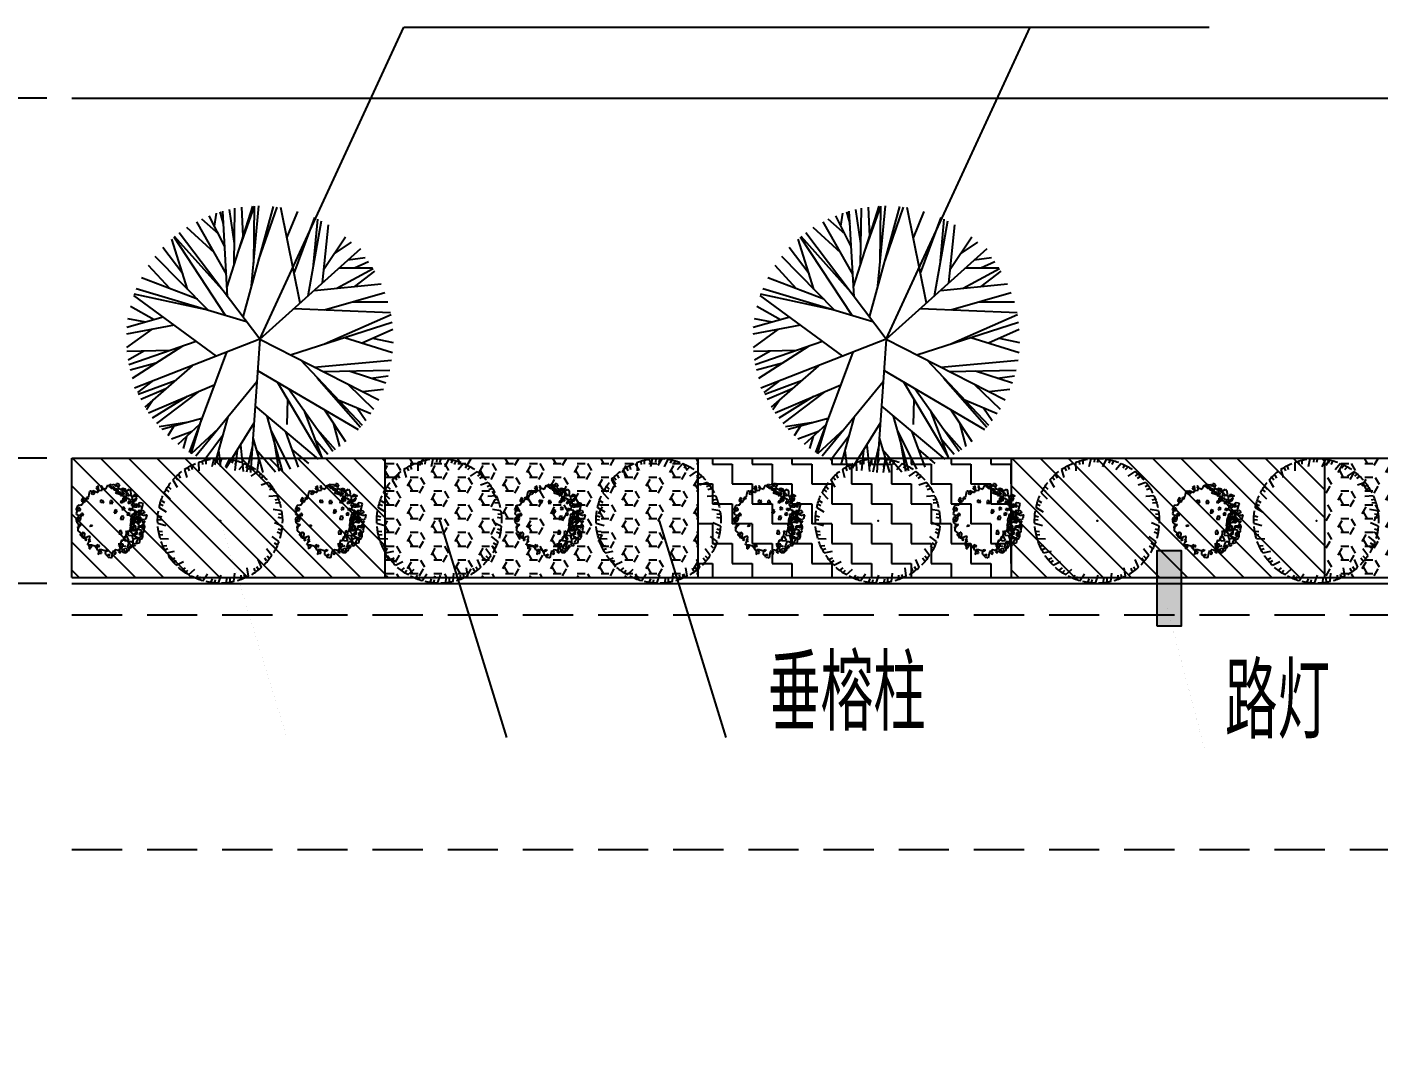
# Model space of a CAD drawing. Extents: x 941299 to 942979, y 2579300 to 2579597.
# Drawn here: x 941782.4 to 941836.4, y 2579425.2 to 2579466 of the extents above; entities that cross this region are included whole.
import ezdxf

# ---------------------------------------------------------------- set-up
doc = ezdxf.new("R2010")
doc.units = 0
doc.linetypes.add('HIDDEN', pattern=[0.375, 0.25, -0.125])
doc.layers.get('Defpoints').update_dxf_attribs({"linetype": 'CONTINUOUS'})
for name, color, linetype in [('fz', 7, 'CONTINUOUS'), ('家具小品', 12, 'CONTINUOUS'), ('尺寸标注', 2, 'CONTINUOUS'), ('文字', 7, 'CONTINUOUS'), ('绿化工程', 3, 'CONTINUOUS'), ('路缘石', 37, 'CONTINUOUS')]:
    doc.layers.add(name, color=color, linetype=linetype)
doc.styles.get("Standard").update_dxf_attribs({"font": 'simplex1.shx', "width": 0.7, "bigfont": 'hztxt.shx'})
doc.dimstyles.new('比例1：400', dxfattribs={"dimtxt": 3, "dimasz": 2, "dimexe": 2, "dimexo": 1, "dimgap": 0.5, "dimtad": 1, "dimlfac": 40, "dimzin": 13, "dimdsep": 46, "dimtxsty": 'Standard', "dimcen": -0.09, "dimclrd": 4, "dimclre": 4, "dimclrt": 256, "dimaunit": 1, "dimadec": 0, "dimazin": 0, "dimtfac": 0.0005, "dimtix": 1, "dimtmove": 2, "dimatfit": 3, "dimfxl": 0, "dimtolj": 1, "dimtzin": 13, "dimlwd": -1, "dimlwe": -1, "dimarcsym": 0})
pattern_1 = [(0, (0, 5158813.76275), (0, -0.549926), [0.3175, -0.635]), (240, (0, 5158813.76275), (-0.4762498862, 0.274963), [0.3175, -0.635]), (300, (0.3175, 5158813.76275), (-0.4762498862, -0.274963), [0.3175, -0.635])]

# ---------------------------------------------------------------- blocks, each defined once
blk = doc.blocks.new('*D53')
at = {"layer": 'Defpoints', "color": 0}
for p in [(941784.213, 2579463.131), (941781.385, 2579448.756), (941784.213, 2579448.756)]:
    blk.add_point(p, dxfattribs=at)
at = {"layer": 'fz', "color": 4}
for p, q in [((941783.213, 2579463.131), (941779.385, 2579463.131)), ((941781.385, 2579461.131), (941781.385, 2579450.756)), ((941783.213, 2579448.756), (941779.385, 2579448.756))]:
    blk.add_line(p, q, dxfattribs=at)
for points in [[(941781.052, 2579461.131), (941781.719, 2579461.131), (941781.385, 2579463.131)], [(941781.052, 2579450.756), (941781.719, 2579450.756), (941781.385, 2579448.756)]]:
    blk.add_solid(points, dxfattribs=at)
at = {"layer": 'fz', "insert": (941779.385, 2579455.944), "char_height": 3, "attachment_point": 5, "rotation": 90}
blk.add_mtext('\\A1;575', dxfattribs=at)
blk = doc.blocks.new('*D54')
at = {"layer": 'Defpoints', "color": 0}
for p in [(941784.213, 2579448.756), (941781.385, 2579443.756), (941784.213, 2579443.756)]:
    blk.add_point(p, dxfattribs=at)
at = {"layer": 'fz', "color": 4}
for p, q in [((941783.213, 2579448.756), (941779.385, 2579448.756)), ((941781.385, 2579446.756), (941781.385, 2579445.756)), ((941783.213, 2579443.756), (941779.385, 2579443.756))]:
    blk.add_line(p, q, dxfattribs=at)
for points in [[(941781.052, 2579446.756), (941781.719, 2579446.756), (941781.385, 2579448.756)], [(941781.052, 2579445.756), (941781.719, 2579445.756), (941781.385, 2579443.756)]]:
    blk.add_solid(points, dxfattribs=at)
at = {"layer": 'fz', "insert": (941779.385, 2579446.256), "char_height": 3, "attachment_point": 5, "rotation": 90}
blk.add_mtext('\\A1;200', dxfattribs=at)
blk = doc.blocks.new('*D55')
at = {"layer": 'Defpoints', "color": 0}
for p in [(941784.213, 2579443.756), (941781.385, 2579414.381), (941784.213, 2579414.381)]:
    blk.add_point(p, dxfattribs=at)
at = {"layer": 'fz', "color": 4}
for p, q in [((941783.213, 2579443.756), (941779.385, 2579443.756)), ((941781.385, 2579441.756), (941781.385, 2579416.381)), ((941783.213, 2579414.381), (941779.385, 2579414.381))]:
    blk.add_line(p, q, dxfattribs=at)
for points in [[(941781.052, 2579441.756), (941781.719, 2579441.756), (941781.385, 2579443.756)], [(941781.052, 2579416.381), (941781.719, 2579416.381), (941781.385, 2579414.381)]]:
    blk.add_solid(points, dxfattribs=at)
at = {"layer": 'fz', "insert": (941779.385, 2579429.069), "char_height": 3, "attachment_point": 5, "rotation": 90}
blk.add_mtext('\\A1;1175', dxfattribs=at)
blk = doc.blocks.new('qf')
at = {"layer": '绿化工程'}
for p, q in [((-1.396, 3.706), (-2.016, 4.93)), ((-1.807, 4.518), (-1.734, 5.036)), ((-1.446, 4.606), (-1.577, 5.088)), ((-1.286, 1.7), (-1.474, 5.119)), ((-1.308, 2.095), (-0.278, 5.319)), ((-1.014, 3.828), (-1.214, 5.187)), ((-1.027, 2.974), (-0.993, 5.233)), ((-0.855, 3.513), (-0.215, 5.311)), ((-0.661, 4.12), (-0.713, 5.279)), ((-0.67, 0.885), (0.539, 5.299)), ((-0.329, 2.13), (-0.034, 5.327)), ((-0.245, 3.042), (-0.215, 5.311)), ((-0.049, 3.152), (0.694, 5.281)), ((1.605, 1.448), (0.84, 5.26)), ((1.083, 4.05), (1.515, 5.107)), ((-1.813, 3.446), (-2.916, 4.457)), ((-1.336, 2.606), (-2.52, 4.693)), ((-1.642, 4.193), (-2.312, 4.799)), ((1.365, 2.645), (2.19, 4.856)), ((1.928, 1.739), (2.458, 4.725)), ((2.148, 2.977), (2.311, 4.799)), ((2.497, 2.253), (2.737, 4.57)), ((-2.887, 1.999), (-3.515, 4.002)), ((-1.366, 0.951), (-3.425, 4.08)), ((-1.504, 1.987), (-3.401, 4.099)), ((0, 0), (-3.214, 4.248)), ((2.554, 2.799), (3.412, 4.09)), ((2.962, 3.414), (3.656, 3.874)), ((-2.063, 1.159), (-4.173, 3.31)), ((-3.079, 2.612), (-3.869, 3.661)), ((0, 0), (4.024, 3.63)), ((3.512, 3.169), (4.204, 3.271)), ((-3.58, 2.014), (-4.439, 2.944)), ((3.07, 2.042), (4.517, 2.823)), ((3.167, 2.857), (4.495, 2.858)), ((3.775, 2.858), (4.331, 3.101)), ((3.791, 2.114), (4.583, 2.715)), ((-2.492, 1.597), (-4.728, 2.454)), ((2.162, 1.951), (4.842, 2.22)), ((-1.736, -0.679), (-5.031, 1.75)), ((-2.063, 1.159), (-5.013, 1.8)), ((-0.53, 0.7), (-4.93, 2.017)), ((2.581, 1.178), (4.988, 1.868)), ((-4.221, 0.778), (-5.162, 1.314)), ((1.363, 1.229), (5.219, 1.066)), ((3.709, 1.501), (5.114, 1.49)), ((-3.423, 0.565), (-5.323, 0.207)), ((-3.852, 0.882), (-5.306, 0.472)), ((-4.548, 0.685), (-5.264, 0.817)), ((1.22, -0.622), (5.282, 0.688)), ((2.577, -0.185), (5.235, 0.983)), ((-4.327, 0.395), (-5.317, -0.326)), ((0, 0), (-5.009, -1.958)), ((0, 0), (-0.375, -5.324)), ((0, 0), (4.745, -2.42)), ((3.377, 0.073), (5.3, -0.53)), ((4.081, -0.147), (5.311, 0.409)), ((4.501, 0.043), (5.325, -0.122)), ((-3.578, -0.445), (-5.304, -0.491)), ((-4.632, -0.473), (-5.261, -0.833)), ((-2.539, -0.086), (-5.229, -1.015)), ((-3.091, -0.277), (-5.092, -1.562)), ((-1.329, -0.52), (-2.821, -4.518)), ((-4.147, -0.955), (-5.181, -1.237)), ((-2.705, -1.057), (-4.588, -2.707)), ((1.621, -0.827), (4.08, -3.424)), ((2.174, -1.109), (5.261, -0.834)), ((-0.088, -1.245), (3.922, -3.604)), ((2.291, -1.534), (4.013, -3.503)), ((2.518, -1.284), (5.183, -1.227)), ((3.565, -1.262), (5.034, -1.742)), ((4.439, -1.547), (5.124, -1.457)), ((-4.305, -1.682), (-4.885, -2.123)), ((-3.386, -1.654), (-4.851, -2.2)), ((-3.752, -1.975), (-4.754, -2.403)), ((-1.818, -1.83), (-4.439, -2.944)), ((-2.475, -2.109), (-4.126, -3.369)), ((-0.119, -1.694), (-2.561, -4.67)), ((0.686, -1.7), (2.453, -4.673)), ((1.142, -1.969), (2.907, -4.464)), ((3.514, -1.792), (4.541, -2.784)), ((4.098, -2.09), (4.939, -1.994)), ((-4.253, -2.413), (-4.524, -2.812)), ((-2.904, -2.291), (-4.292, -3.154)), ((-0.188, -2.668), (2.332, -4.789)), ((1.104, -2.404), (1.078, -3.396)), ((3.131, -2.422), (4.425, -2.965)), ((-2.314, -3.159), (-3.918, -3.608)), ((-2.739, -4.569), (-2.314, -3.159)), ((-1.274, -3.101), (-1.809, -5.01)), ((0.281, -3.063), (0.888, -5.252)), ((1.754, -2.834), (2.47, -4.719)), ((2.582, -2.816), (3.421, -4.083)), ((3.881, -2.737), (4.226, -3.243)), ((-2.922, -3.329), (-4.019, -3.496)), ((-3.388, -3.4), (-3.675, -3.856)), ((-2.706, -3.678), (-3.528, -3.99)), ((-2.403, -3.396), (-3.273, -4.203)), ((-1.661, -3.573), (-2.739, -4.569)), ((-0.236, -3.349), (-1.357, -5.151)), ((0.447, -3.661), (1.21, -5.187)), ((1.028, -3.692), (1.535, -5.101)), ((2.283, -3.582), (3.007, -4.397)), ((2.925, -3.334), (3.176, -4.276)), ((-2.922, -3.877), (-3.065, -4.356)), ((-1.486, -3.859), (-2.227, -4.839)), ((-0.771, -4.209), (-0.67, -5.284)), ((-0.303, -4.304), (-0.539, -5.299)), ((-0.277, -3.937), (0.124, -5.325)), ((0.569, -4.1), (0.763, -5.272)), ((2.188, -3.977), (2.715, -4.583)), ((-1.646, -4.429), (-1.567, -5.091)), ((-0.905, -4.424), (-0.992, -5.233)), ((-0.144, -4.397), (0.625, -5.29)), ((-0.045, -4.74), (-0.119, -5.325)), ((1.282, -4.396), (1.936, -4.963))]:
    blk.add_line(p, q, dxfattribs=at)
blk = doc.blocks.new('crz')
at = {"layer": '绿化工程', "color": 3}
for p, q in [((-0.96, 2.265), (-0.883, 2.162)), ((-0.831, 2.332), (-0.772, 2.221)), ((-0.693, 2.392), (-0.505, 2.118)), ((-0.366, 2.429), (-0.317, 2.31)), ((-0.225, 2.462), (-0.196, 2.34)), ((-0.076, 2.485), (0.037, 2.173)), ((0.249, 2.44), (0.267, 2.313)), ((0.394, 2.437), (0.392, 2.312)), ((0.544, 2.423), (0.576, 2.092)), ((0.848, 2.298), (0.833, 2.171)), ((0.987, 2.259), (0.955, 2.138)), ((1.129, 2.208), (1.078, 1.88)), ((-1.854, 1.649), (-1.749, 1.581)), ((-1.761, 1.768), (-1.465, 1.619)), ((-1.493, 1.958), (-1.393, 1.878)), ((-1.386, 2.055), (-1.301, 1.963)), ((-1.266, 2.148), (-1.017, 1.929)), ((1.393, 2.012), (1.347, 1.892)), ((1.518, 1.939), (1.456, 1.83)), ((1.643, 1.854), (1.512, 1.549)), ((-2.207, 1.14), (-2.088, 1.1)), ((-2.146, 1.278), (-1.822, 1.207)), ((-1.934, 1.529), (-1.817, 1.476)), ((1.849, 1.599), (1.775, 1.494)), ((2.052, 1.384), (1.849, 1.121)), ((1.952, 1.498), (1.865, 1.407)), ((2.188, 1.085), (2.09, 1.002)), ((-2.421, 0.559), (-2.296, 0.549)), ((-2.397, 0.708), (-2.066, 0.719)), ((-2.254, 1.003), (-2.128, 0.981)), ((2.332, 0.827), (2.07, 0.623)), ((2.263, 0.962), (2.157, 0.896)), ((-2.499, 0.093), (-2.18, 0.186)), ((-2.434, 0.414), (-2.305, 0.424)), ((2.464, 0.218), (2.16, 0.085)), ((2.389, 0.504), (2.274, 0.447)), ((2.431, 0.365), (2.311, 0.328)), ((-2.485, -0.058), (-2.361, -0.036)), ((-2.461, -0.2), (-2.339, -0.159)), ((-2.444, -0.528), (-2.159, -0.359)), ((2.44, -0.405), (2.113, -0.458)), ((2.439, -0.11), (2.314, -0.135)), ((2.445, -0.254), (2.32, -0.261)), ((-2.393, -0.671), (-2.279, -0.618)), ((-2.334, -0.803), (-2.227, -0.733)), ((-2.236, -1.116), (-2.002, -0.881)), ((2.263, -1.003), (1.932, -0.972)), ((2.305, -0.858), (2.182, -0.833)), ((2.335, -0.716), (2.207, -0.71)), ((-2.152, -1.241), (-2.054, -1.162)), ((-2.062, -1.355), (-1.975, -1.26)), ((-1.889, -1.634), (-1.721, -1.348)), ((1.942, -1.537), (1.63, -1.426)), ((2.019, -1.408), (1.906, -1.353)), ((2.084, -1.278), (1.961, -1.24)), ((-1.776, -1.734), (-1.701, -1.633)), ((-1.661, -1.822), (-1.601, -1.708)), ((-1.424, -2.049), (-1.332, -1.73)), ((-1.29, -2.118), (-1.242, -2.002)), ((-1.156, -2.174), (-1.126, -2.049)), ((-0.871, -2.336), (-0.861, -2.004)), ((-0.263, -2.475), (-0.336, -2.152)), ((0.96, -2.289), (0.74, -2.041)), ((1.09, -2.213), (1.017, -2.11)), ((1.209, -2.13), (1.12, -2.038)), ((1.498, -1.975), (1.224, -1.79)), ((1.605, -1.869), (1.51, -1.788)), ((1.7, -1.759), (1.591, -1.692)), ((-0.723, -2.369), (-0.706, -2.244)), ((-0.58, -2.39), (-0.582, -2.262)), ((-0.112, -2.471), (-0.126, -2.346)), ((0.032, -2.456), (-0.002, -2.332)), ((0.36, -2.46), (0.209, -2.164)), ((0.505, -2.418), (0.46, -2.301)), ((0.641, -2.367), (0.578, -2.256))]:
    blk.add_line(p, q, dxfattribs=at)
for centre, start, end in [((-0.027, -0.018), 105.4516, 116.8894), ((-0.03, -0.014), 91.0516, 102.4894), ((-0.033, -0.01), 76.6516, 88.0894), ((-0.035, -0.005), 62.2516, 73.6894), ((-0.017, -0.022), 134.2516, 145.6894), ((-0.022, -0.021), 119.8516, 131.2894), ((-0.035, 0.001), 47.8516, 59.2894), ((-0.034, 0.006), 33.4516, 44.8894), ((-0.011, -0.022), 148.6516, 160.0894), ((-0.032, 0.011), 19.0516, 30.4894), ((-0.006, -0.021), 163.0516, 174.4894), ((-0.028, 0.015), 4.6516, 16.0894), ((-0.001, -0.019), 177.4516, 188.8894), ((-0.024, 0.018), 350.2516, 1.6894), ((0.003, -0.015), 191.8516, 203.2894), ((-0.019, 0.02), 335.8516, 347.2894), ((0.006, -0.01), 206.2516, 217.6894), ((-0.013, 0.021), 321.4516, 332.8894), ((0.007, -0.005), 220.6516, 232.0894), ((0.008, 0), 235.0516, 246.4894), ((-0.003, 0.018), 292.6516, 304.0894), ((-0.008, 0.02), 307.0516, 318.4894), ((0.007, 0.005), 249.4516, 260.8894), ((0.005, 0.01), 263.8516, 275.2894), ((0.001, 0.014), 278.2516, 289.6894)]:
    blk.add_arc(centre, 2.5, start, end, dxfattribs=at)
for p in [(0, 0), (0.006, -0.005)]:
    blk.add_point(p, dxfattribs=at)
blk = doc.blocks.new('hjmq')
at = {"layer": '绿化工程', "color": 3}
for p, q in [((-0.867, 0.957, -3.15), (-0.856, 1.121, -3.15)), ((-0.856, 1.121, -3.15), (-0.809, 1.092, -3.15)), ((-0.809, 1.092, -3.15), (-0.773, 1.038, -3.15)), ((-0.554, 1.104, -3.15), (-0.595, 1.06, -3.15)), ((-0.514, 1.172, -3.15), (-0.554, 1.104, -3.15)), ((-0.444, 1.189, -3.15), (-0.514, 1.172, -3.15)), ((-0.483, 1.208, -3.15), (-0.495, 1.348, -3.15)), ((-0.495, 1.348, -3.15), (-0.441, 1.293, -3.15)), ((-0.476, 1.181, -3.15), (-0.483, 1.208, -3.15)), ((-0.463, 1.15, -3.15), (-0.476, 1.181, -3.15)), ((-0.367, 1.157, -3.15), (-0.463, 1.15, -3.15)), ((-0.374, 1.229, -3.15), (-0.444, 1.189, -3.15)), ((-0.441, 1.293, -3.15), (-0.367, 1.294, -3.15)), ((-0.355, 1.246, -3.15), (-0.374, 1.229, -3.15)), ((-0.367, 1.294, -3.15), (-0.355, 1.246, -3.15)), ((-0.276, 1.185, -3.15), (-0.367, 1.157, -3.15)), ((-0.171, 1.222, -3.15), (-0.276, 1.185, -3.15)), ((-0.197, 1.348, -3.15), (-0.202, 1.278, -3.15)), ((-0.202, 1.278, -3.15), (-0.189, 1.224, -3.15)), ((-0.139, 1.391, -3.15), (-0.197, 1.348, -3.15)), ((-0.189, 1.224, -3.15), (-0.166, 1.155, -3.15)), ((-0.112, 1.191, -3.15), (-0.171, 1.222, -3.15)), ((-0.166, 1.155, -3.15), (-0.112, 1.145, -3.15)), ((-0.074, 1.407, -3.15), (-0.139, 1.391, -3.15)), ((-0.104, 1.457, -3.15), (-0.113, 1.403, -3.15)), ((-0.113, 1.403, -3.15), (-0.098, 1.344, -3.15)), ((-0.112, 1.145, -3.15), (-0.112, 1.191, -3.15)), ((0, 1.477, -3.15), (-0.104, 1.457, -3.15)), ((-0.098, 1.344, -3.15), (-0.089, 1.329, -3.15)), ((-0.089, 1.329, -3.15), (-0.051, 1.338, -3.15)), ((-0.043, 1.375, -3.15), (-0.074, 1.407, -3.15)), ((-0.051, 1.338, -3.15), (-0.043, 1.375, -3.15)), ((0.027, 1.484, -3.15), (0, 1.477, -3.15)), ((0.062, 1.298, -3.15), (0.027, 1.484, -3.15)), ((0.081, 1.222, -3.15), (0.062, 1.298, -3.15)), ((0.113, 1.207, -3.15), (0.081, 1.222, -3.15)), ((0.15, 1.222, -3.15), (0.113, 1.207, -3.15)), ((0.135, 1.281, -3.15), (0.173, 1.337, -3.15)), ((0.148, 1.227, -3.15), (0.135, 1.281, -3.15)), ((0.169, 1.169, -3.15), (0.148, 1.227, -3.15)), ((0.192, 1.238, -3.15), (0.15, 1.222, -3.15)), ((0.194, 1.158, -3.15), (0.169, 1.169, -3.15)), ((0.173, 1.337, -3.15), (0.196, 1.314, -3.15)), ((0.211, 1.277, -3.15), (0.192, 1.238, -3.15)), ((0.39, 1.201, -3.15), (0.194, 1.158, -3.15)), ((0.196, 1.314, -3.15), (0.206, 1.293, -3.15)), ((0.206, 1.293, -3.15), (0.211, 1.277, -3.15)), ((0.308, 1.233, -3.15), (0.38, 1.285, -3.15)), ((0.349, 1.111, -3.15), (0.308, 1.233, -3.15)), ((0.468, 1.118, -3.15), (0.349, 1.111, -3.15)), ((0.38, 1.285, -3.15), (0.398, 1.261, -3.15)), ((0.398, 1.261, -3.15), (0.39, 1.201, -3.15)), ((0.473, 1.234, -3.15), (0.468, 1.118, -3.15)), ((0.507, 1.282, -3.15), (0.473, 1.234, -3.15)), ((0.602, 1.294, -3.15), (0.507, 1.282, -3.15)), ((0.579, 1.225, -3.15), (0.527, 1.201, -3.15)), ((0.527, 1.201, -3.15), (0.545, 1.108, -3.15)), ((0.545, 1.108, -3.15), (0.637, 1.085, -3.15)), ((0.669, 1.208, -3.15), (0.579, 1.225, -3.15)), ((0.642, 1.247, -3.15), (0.602, 1.294, -3.15)), ((0.637, 1.085, -3.15), (0.639, 1.166, -3.15)), ((0.639, 1.166, -3.15), (0.642, 1.247, -3.15)), ((0.658, 1.044, -3.15), (0.802, 1.086, -3.15)), ((0.697, 1.209, -3.15), (0.669, 1.208, -3.15)), ((0.727, 1.159, -3.15), (0.697, 1.209, -3.15)), ((0.72, 1.071, -3.15), (0.726, 1.141, -3.15)), ((0.726, 1.141, -3.15), (0.727, 1.159, -3.15)), ((0.802, 1.086, -3.15), (0.837, 0.992, -3.15)), ((-1.057, 0.658, -3.15), (-1.202, 0.576, -3.15)), ((-1.202, 0.576, -3.15), (-1.19, 0.482, -3.15)), ((-1.105, 0.692, -3.15), (-1.158, 0.604, -3.15)), ((-1.142, 0.585, -3.15), (-1.105, 0.44, -3.15)), ((-0.97, 0.703, -3.15), (-1.105, 0.692, -3.15)), ((-1.043, 0.489, -3.15), (-1.057, 0.658, -3.15)), ((-1.036, 0.761, -3.15), (-0.99, 0.784, -3.15)), ((-0.999, 0.678, -3.15), (-1.036, 0.761, -3.15)), ((-0.915, 0.642, -3.15), (-0.999, 0.678, -3.15)), ((-0.99, 0.784, -3.15), (-0.965, 0.75, -3.15)), ((-0.965, 0.75, -3.15), (-0.97, 0.703, -3.15)), ((-0.838, 0.976, -3.15), (-0.92, 0.962, -3.15)), ((-0.92, 0.962, -3.15), (-0.9, 0.904, -3.15)), ((-0.87, 0.624, -3.15), (-0.915, 0.642, -3.15)), ((-0.9, 0.904, -3.15), (-0.869, 0.848, -3.15)), ((-0.897, 0.801, -3.15), (-0.834, 0.822, -3.15)), ((-0.841, 0.781, -3.15), (-0.897, 0.801, -3.15)), ((-0.823, 0.619, -3.15), (-0.87, 0.624, -3.15)), ((-0.869, 0.848, -3.15), (-0.838, 0.816, -3.15)), ((-0.772, 0.964, -3.15), (-0.867, 0.957, -3.15)), ((-0.858, 0.759, -3.15), (-0.866, 0.723, -3.15)), ((-0.866, 0.723, -3.15), (-0.827, 0.704, -3.15)), ((-0.808, 0.789, -3.15), (-0.858, 0.759, -3.15)), ((-0.838, 0.816, -3.15), (-0.841, 0.781, -3.15)), ((-0.755, 0.991, -3.15), (-0.838, 0.976, -3.15)), ((-0.834, 0.822, -3.15), (-0.808, 0.789, -3.15)), ((-0.827, 0.704, -3.15), (-0.823, 0.619, -3.15)), ((-0.773, 1.038, -3.15), (-0.755, 0.991, -3.15)), ((-0.545, 1.043, -3.15), (-0.772, 0.964, -3.15)), ((-0.595, 1.06, -3.15), (-0.581, 1.006, -3.15)), ((-0.581, 1.006, -3.15), (-0.576, 0.984, -3.15)), ((-0.576, 0.984, -3.15), (-0.503, 0.945, -3.15)), ((-0.494, 1.045, -3.15), (-0.545, 1.043, -3.15)), ((-0.503, 0.945, -3.15), (-0.492, 0.97, -3.15)), ((-0.447, 1.016, -3.15), (-0.494, 1.045, -3.15)), ((-0.492, 0.97, -3.15), (-0.447, 1.016, -3.15)), ((0.298, 0.926, -3.15), (0.407, 0.993, -3.15)), ((0.499, 0.925, -3.15), (0.298, 0.926, -3.15)), ((0.427, 0.775, -3.15), (0.337, 1.045, -3.15)), ((0.337, 1.045, -3.15), (0.484, 1.03, -3.15)), ((0.407, 0.993, -3.15), (0.574, 1.012, -3.15)), ((0.497, 0.815, -3.15), (0.427, 0.775, -3.15)), ((0.484, 1.03, -3.15), (0.499, 0.925, -3.15)), ((0.53, 0.663, -3.15), (0.497, 0.815, -3.15)), ((0.523, 0.736, -3.15), (0.577, 0.795, -3.15)), ((0.601, 0.583, -3.15), (0.523, 0.736, -3.15)), ((0.639, 0.615, -3.15), (0.53, 0.663, -3.15)), ((0.574, 1.012, -3.15), (0.605, 0.98, -3.15)), ((0.577, 0.795, -3.15), (0.718, 0.778, -3.15)), ((0.629, 0.401, -3.15), (0.601, 0.583, -3.15)), ((0.718, 0.778, -3.15), (0.639, 0.615, -3.15)), ((0.737, 0.841, -3.15), (0.658, 1.044, -3.15)), ((0.69, 0.571, -3.15), (0.91, 0.585, -3.15)), ((0.717, 0.394, -3.15), (0.69, 0.571, -3.15)), ((0.814, 0.969, -3.15), (0.72, 1.071, -3.15)), ((0.84, 0.843, -3.15), (0.737, 0.841, -3.15)), ((0.76, 0.382, -3.15), (0.922, 0.577, -3.15)), ((0.837, 0.992, -3.15), (0.814, 0.969, -3.15)), ((0.992, 0.944, -3.15), (0.84, 0.843, -3.15)), ((0.898, 0.746, -3.15), (0.852, 0.59, -3.15)), ((0.87, 0.977, -3.15), (0.956, 0.998, -3.15)), ((0.878, 0.921, -3.15), (0.87, 0.977, -3.15)), ((0.886, 0.889, -3.15), (0.878, 0.921, -3.15)), ((0.89, 0.804, -3.15), (0.886, 0.889, -3.15)), ((0.892, 0.747, -3.15), (0.89, 0.804, -3.15)), ((0.989, 0.702, -3.15), (0.892, 0.747, -3.15)), ((0.933, 0.516, -3.15), (0.937, 0.569, -3.15)), ((0.937, 0.569, -3.15), (0.968, 0.605, -3.15)), ((0.948, 0.572, -3.15), (1.082, 0.49, -3.15)), ((0.953, 0.5, -3.15), (0.948, 0.572, -3.15)), ((0.956, 0.998, -3.15), (0.992, 0.944, -3.15)), ((0.968, 0.605, -3.15), (1.023, 0.636, -3.15)), ((1.041, 0.704, -3.15), (0.989, 0.702, -3.15)), ((1.003, 0.878, -3.15), (1.021, 0.899, -3.15)), ((1.06, 0.789, -3.15), (1.003, 0.878, -3.15)), ((1.021, 0.899, -3.15), (1.135, 0.876, -3.15)), ((1.023, 0.636, -3.15), (1.081, 0.679, -3.15)), ((1.17, 0.713, -3.15), (1.041, 0.704, -3.15)), ((1.081, 0.725, -3.15), (1.06, 0.789, -3.15)), ((1.081, 0.679, -3.15), (1.081, 0.725, -3.15)), ((1.107, 0.692, -3.15), (1.174, 0.72, -3.15)), ((1.158, 0.67, -3.15), (1.107, 0.692, -3.15)), ((1.131, 0.548, -3.15), (1.177, 0.571, -3.15)), ((1.14, 0.511, -3.15), (1.131, 0.548, -3.15)), ((1.135, 0.876, -3.15), (1.161, 0.843, -3.15)), ((1.278, 0.533, -3.15), (1.158, 0.67, -3.15)), ((1.161, 0.843, -3.15), (1.17, 0.713, -3.15)), ((1.174, 0.72, -3.15), (1.194, 0.731, -3.15)), ((1.177, 0.571, -3.15), (1.219, 0.542, -3.15)), ((1.194, 0.731, -3.15), (1.251, 0.71, -3.15)), ((1.219, 0.542, -3.15), (1.228, 0.481, -3.15)), ((1.251, 0.71, -3.15), (1.285, 0.621, -3.15)), ((1.285, 0.621, -3.15), (1.287, 0.496, -3.15)), ((-1.388, -0.015, -3.15), (-1.289, 0.027, -3.15)), ((-1.293, 0.135, -3.15), (-1.343, 0.082, -3.15)), ((-1.343, 0.082, -3.15), (-1.336, -0.014, -3.15)), ((-1.321, 0.225, -3.15), (-1.315, 0.29, -3.15)), ((-1.251, 0.174, -3.15), (-1.321, 0.225, -3.15)), ((-1.315, 0.29, -3.15), (-1.169, 0.143, -3.15)), ((-1.19, 0.482, -3.15), (-1.296, 0.398, -3.15)), ((-1.296, 0.398, -3.15), (-1.296, 0.329, -3.15)), ((-1.296, 0.329, -3.15), (-1.251, 0.174, -3.15)), ((-1.212, 0.155, -3.15), (-1.293, 0.135, -3.15)), ((-1.289, 0.027, -3.15), (-1.216, -0.012, -3.15)), ((-1.169, 0.143, -3.15), (-1.212, 0.155, -3.15)), ((-1.105, 0.44, -3.15), (-1.043, 0.489, -3.15)), ((-0.829, 0.227, -3.15), (-0.797, 0.167, -3.15)), ((-0.735, 0.216, -3.15), (-0.829, 0.227, -3.15)), ((-0.797, 0.167, -3.15), (-0.764, 0.152, -3.15)), ((-0.764, 0.152, -3.15), (-0.727, 0.207, -3.15)), ((0.33, 0.521, -3.15), (0.443, 0.526, -3.15)), ((0.341, 0.501, -3.15), (0.33, 0.521, -3.15)), ((0.347, 0.428, -3.15), (0.341, 0.501, -3.15)), ((0.38, 0.39, -3.15), (0.347, 0.428, -3.15)), ((0.435, 0.398, -3.15), (0.38, 0.39, -3.15)), ((0.444, 0.475, -3.15), (0.435, 0.398, -3.15)), ((0.443, 0.526, -3.15), (0.444, 0.475, -3.15)), ((0.613, 0.443, -3.15), (0.629, 0.401, -3.15)), ((0.67, 0.399, -3.15), (0.613, 0.443, -3.15)), ((1.073, 0.414, -3.15), (0.717, 0.394, -3.15)), ((0.793, 0.201, -3.15), (0.76, 0.382, -3.15)), ((0.772, 0.195, -3.15), (0.853, 0.238, -3.15)), ((0.788, 0.108, -3.15), (0.772, 0.195, -3.15)), ((0.813, 0.005, -3.15), (0.788, 0.108, -3.15)), ((0.838, 0.137, -3.15), (0.793, 0.201, -3.15)), ((0.797, 0.001, -3.15), (0.826, 0.048, -3.15)), ((0.811, -0.122, -3.15), (0.797, 0.001, -3.15)), ((0.806, 0.313, -3.15), (0.93, 0.344, -3.15)), ((1.005, 0.202, -3.15), (0.806, 0.313, -3.15)), ((0.928, 0.051, -3.15), (0.813, 0.005, -3.15)), ((0.826, 0.048, -3.15), (0.846, 0.059, -3.15)), ((0.965, 0.157, -3.15), (0.838, 0.137, -3.15)), ((0.846, 0.059, -3.15), (0.878, 0.067, -3.15)), ((0.853, 0.238, -3.15), (0.965, 0.157, -3.15)), ((0.857, -0.053, -3.15), (0.874, 0.014, -3.15)), ((0.874, 0.014, -3.15), (1.03, -0.084, -3.15)), ((0.878, 0.067, -3.15), (0.952, 0.068, -3.15)), ((1.096, 0.345, -3.15), (0.908, 0.338, -3.15)), ((1.001, 0.08, -3.15), (0.928, 0.051, -3.15)), ((0.93, 0.344, -3.15), (1.104, 0.312, -3.15)), ((1.023, 0.453, -3.15), (0.933, 0.516, -3.15)), ((0.952, 0.068, -3.15), (1.07, 0.011, -3.15)), ((1.07, 0.011, -3.15), (1.001, 0.08, -3.15)), ((1.004, 0.319, -3.15), (1.005, 0.202, -3.15)), ((1.011, 0.364, -3.15), (1.073, 0.414, -3.15)), ((1.236, 0.196, -3.15), (1.011, 0.364, -3.15)), ((1.082, 0.49, -3.15), (1.023, 0.453, -3.15)), ((1.06, 0.049, -3.15), (1.161, 0.08, -3.15)), ((1.167, -0.125, -3.15), (1.06, 0.049, -3.15)), ((1.184, 0.011, -3.15), (1.087, -0.036, -3.15)), ((1.198, 0.37, -3.15), (1.096, 0.345, -3.15)), ((1.104, 0.312, -3.15), (1.114, 0.2, -3.15)), ((1.114, 0.2, -3.15), (1.236, 0.196, -3.15)), ((1.167, 0.471, -3.15), (1.14, 0.511, -3.15)), ((1.156, 0.01, -3.15), (1.167, -0.125, -3.15)), ((1.195, -0.009, -3.15), (1.156, 0.01, -3.15)), ((1.161, 0.08, -3.15), (1.184, 0.011, -3.15)), ((1.22, 0.467, -3.15), (1.167, 0.471, -3.15)), ((1.287, 0.496, -3.15), (1.193, 0.461, -3.15)), ((1.193, 0.461, -3.15), (1.229, 0.452, -3.15)), ((1.197, 0.238, -3.15), (1.279, 0.276, -3.15)), ((1.288, 0.146, -3.15), (1.197, 0.238, -3.15)), ((1.255, 0.396, -3.15), (1.198, 0.37, -3.15)), ((1.268, 0.479, -3.15), (1.22, 0.467, -3.15)), ((1.228, 0.481, -3.15), (1.278, 0.533, -3.15)), ((1.229, 0.452, -3.15), (1.255, 0.396, -3.15)), ((1.248, 0.01, -3.15), (1.26, 0.053, -3.15)), ((1.253, -0.012, -3.15), (1.248, 0.01, -3.15)), ((1.26, 0.053, -3.15), (1.321, 0.039, -3.15)), ((1.324, 0.442, -3.15), (1.268, 0.479, -3.15)), ((1.279, 0.276, -3.15), (1.311, 0.215, -3.15)), ((1.294, 0.124, -3.15), (1.288, 0.146, -3.15)), ((1.368, 0.011, -3.15), (1.294, 0.124, -3.15)), ((1.314, 0.181, -3.15), (1.304, 0.15, -3.15)), ((1.304, 0.15, -3.15), (1.337, 0.158, -3.15)), ((1.311, 0.375, -3.15), (1.329, 0.397, -3.15)), ((1.342, 0.274, -3.15), (1.311, 0.375, -3.15)), ((1.311, 0.215, -3.15), (1.314, 0.181, -3.15)), ((1.321, 0.039, -3.15), (1.321, 0.016, -3.15)), ((1.321, 0.016, -3.15), (1.368, 0.011, -3.15)), ((1.329, 0.397, -3.15), (1.324, 0.442, -3.15)), ((1.337, 0.158, -3.15), (1.353, 0.254, -3.15)), ((1.353, 0.254, -3.15), (1.342, 0.274, -3.15)), ((-1.357, -0.116, -3.15), (-1.388, -0.015, -3.15)), ((-1.329, -0.413, -3.15), (-1.375, -0.436, -3.15)), ((-1.375, -0.436, -3.15), (-1.359, -0.478, -3.15)), ((-1.345, -0.256, -3.15), (-1.365, -0.29, -3.15)), ((-1.365, -0.29, -3.15), (-1.348, -0.337, -3.15)), ((-1.359, -0.478, -3.15), (-1.319, -0.566, -3.15)), ((-1.315, -0.146, -3.15), (-1.357, -0.116, -3.15)), ((-1.348, -0.337, -3.15), (-1.318, -0.433, -3.15)), ((-1.311, -0.231, -3.15), (-1.345, -0.256, -3.15)), ((-1.336, -0.014, -3.15), (-1.273, -0.084, -3.15)), ((-1.248, -0.393, -3.15), (-1.329, -0.413, -3.15)), ((-1.318, -0.433, -3.15), (-1.274, -0.543, -3.15)), ((-1.254, -0.159, -3.15), (-1.315, -0.146, -3.15)), ((-1.219, -0.208, -3.15), (-1.311, -0.231, -3.15)), ((-1.274, -0.543, -3.15), (-1.22, -0.483, -3.15)), ((-1.273, -0.084, -3.15), (-1.254, -0.159, -3.15)), ((-1.224, -0.421, -3.15), (-1.248, -0.393, -3.15)), ((-1.22, -0.483, -3.15), (-1.224, -0.421, -3.15)), ((-1.133, -0.187, -3.15), (-1.219, -0.208, -3.15)), ((-1.216, -0.012, -3.15), (-1.19, -0.097, -3.15)), ((-1.19, -0.097, -3.15), (-1.192, -0.155, -3.15)), ((-1.192, -0.155, -3.15), (-1.167, -0.304, -3.15)), ((-1.167, -0.304, -3.15), (-1.143, -0.309, -3.15)), ((-1.143, -0.309, -3.15), (-1.105, -0.277, -3.15)), ((-1.105, -0.277, -3.15), (-1.133, -0.187, -3.15)), ((0.136, -0.313, -3.15), (0.225, -0.325, -3.15)), ((0.16, -0.433, -3.15), (0.141, -0.311, -3.15)), ((0.184, -0.438, -3.15), (0.16, -0.433, -3.15)), ((0.263, -0.407, -3.15), (0.184, -0.438, -3.15)), ((0.225, -0.325, -3.15), (0.263, -0.407, -3.15)), ((0.391, -0.071, -3.15), (0.496, -0.057, -3.15)), ((0.415, -0.169, -3.15), (0.398, -0.052, -3.15)), ((0.467, -0.19, -3.15), (0.415, -0.169, -3.15)), ((0.455, -0.491, -3.15), (0.464, -0.455, -3.15)), ((0.484, -0.536, -3.15), (0.455, -0.491, -3.15)), ((0.464, -0.455, -3.15), (0.484, -0.444, -3.15)), ((0.526, -0.175, -3.15), (0.467, -0.19, -3.15)), ((0.504, -0.548, -3.15), (0.484, -0.536, -3.15)), ((0.492, -0.453, -3.15), (0.559, -0.471, -3.15)), ((0.496, -0.057, -3.15), (0.526, -0.175, -3.15)), ((0.558, -0.512, -3.15), (0.504, -0.548, -3.15)), ((0.571, -0.497, -3.15), (0.558, -0.512, -3.15)), ((0.559, -0.471, -3.15), (0.571, -0.497, -3.15)), ((0.651, -0.242, -3.15), (0.734, -0.227, -3.15)), ((0.666, -0.278, -3.15), (0.661, -0.234, -3.15)), ((0.676, -0.316, -3.15), (0.666, -0.278, -3.15)), ((0.76, -0.289, -3.15), (0.676, -0.316, -3.15)), ((0.758, -0.416, -3.15), (0.727, -0.498, -3.15)), ((0.727, -0.498, -3.15), (0.79, -0.5, -3.15)), ((0.734, -0.227, -3.15), (0.758, -0.255, -3.15)), ((0.758, -0.255, -3.15), (0.761, -0.266, -3.15)), ((0.767, -0.408, -3.15), (0.758, -0.416, -3.15)), ((0.761, -0.266, -3.15), (0.76, -0.289, -3.15)), ((0.814, -0.413, -3.15), (0.767, -0.408, -3.15)), ((0.79, -0.5, -3.15), (0.859, -0.454, -3.15)), ((0.867, -0.119, -3.15), (0.811, -0.122, -3.15)), ((0.86, -0.482, -3.15), (0.814, -0.413, -3.15)), ((0.843, -0.251, -3.15), (0.85, -0.164, -3.15)), ((0.909, -0.264, -3.15), (0.843, -0.251, -3.15)), ((0.85, -0.164, -3.15), (0.912, -0.114, -3.15)), ((0.866, -0.091, -3.15), (0.857, -0.053, -3.15)), ((0.859, -0.454, -3.15), (0.902, -0.443, -3.15)), ((0.891, -0.584, -3.15), (0.86, -0.482, -3.15)), ((0.94, -0.136, -3.15), (0.866, -0.091, -3.15)), ((0.894, -0.065, -3.15), (0.867, -0.119, -3.15)), ((0.902, -0.443, -3.15), (0.99, -0.427, -3.15)), ((0.908, -0.167, -3.15), (0.939, -0.107, -3.15)), ((0.98, -0.252, -3.15), (0.908, -0.167, -3.15)), ((0.921, -0.289, -3.15), (0.909, -0.264, -3.15)), ((0.912, -0.114, -3.15), (0.954, -0.098, -3.15)), ((0.959, -0.532, -3.15), (0.917, -0.594, -3.15)), ((0.924, -0.277, -3.15), (0.921, -0.289, -3.15)), ((0.995, -0.265, -3.15), (0.924, -0.277, -3.15)), ((0.933, -0.315, -3.15), (0.998, -0.299, -3.15)), ((0.99, -0.427, -3.15), (0.933, -0.315, -3.15)), ((0.939, -0.107, -3.15), (1.037, -0.088, -3.15)), ((0.962, -0.13, -3.15), (0.94, -0.136, -3.15)), ((0.954, -0.098, -3.15), (1.041, -0.219, -3.15)), ((1.054, -0.549, -3.15), (0.959, -0.532, -3.15)), ((0.963, -0.044, -3.15), (0.962, -0.13, -3.15)), ((1.001, -0.057, -3.15), (0.963, -0.044, -3.15)), ((0.998, -0.299, -3.15), (0.968, -0.387, -3.15)), ((0.968, -0.387, -3.15), (1.003, -0.389, -3.15)), ((1.041, -0.219, -3.15), (0.98, -0.252, -3.15)), ((1.05, -0.303, -3.15), (0.995, -0.265, -3.15)), ((1.087, -0.036, -3.15), (1.001, -0.057, -3.15)), ((1.003, -0.389, -3.15), (1.058, -0.358, -3.15)), ((1.015, -0.138, -3.15), (1.052, -0.148, -3.15)), ((1.086, -0.03, -3.15), (1.025, -0.063, -3.15)), ((1.025, -0.063, -3.15), (1.086, -0.191, -3.15)), ((1.037, -0.088, -3.15), (1.109, -0.053, -3.15)), ((1.058, -0.358, -3.15), (1.05, -0.303, -3.15)), ((1.052, -0.148, -3.15), (1.176, -0.301, -3.15)), ((1.08, -0.33, -3.15), (1.129, -0.295, -3.15)), ((1.092, -0.402, -3.15), (1.08, -0.33, -3.15)), ((1.109, -0.053, -3.15), (1.086, -0.03, -3.15)), ((1.086, -0.191, -3.15), (1.102, -0.095, -3.15)), ((1.158, -0.414, -3.15), (1.092, -0.402, -3.15)), ((1.231, -0.293, -3.15), (1.098, -0.171, -3.15)), ((1.098, -0.171, -3.15), (1.131, -0.375, -3.15)), ((1.129, -0.295, -3.15), (1.216, -0.348, -3.15)), ((1.131, -0.375, -3.15), (1.144, -0.171, -3.15)), ((1.144, -0.171, -3.15), (1.214, -0.108, -3.15)), ((1.181, -0.391, -3.15), (1.158, -0.414, -3.15)), ((1.176, -0.301, -3.15), (1.231, -0.293, -3.15)), ((1.214, -0.429, -3.15), (1.181, -0.391, -3.15)), ((1.214, -0.108, -3.15), (1.195, -0.009, -3.15)), ((1.267, -0.622, -3.15), (1.214, -0.429, -3.15)), ((1.216, -0.348, -3.15), (1.231, -0.407, -3.15)), ((1.229, -0.259, -3.15), (1.276, -0.241, -3.15)), ((1.27, -0.289, -3.15), (1.229, -0.259, -3.15)), ((1.231, -0.407, -3.15), (1.281, -0.424, -3.15)), ((1.253, -0.035, -3.15), (1.253, -0.012, -3.15)), ((1.256, -0.069, -3.15), (1.253, -0.035, -3.15)), ((1.276, -0.058, -3.15), (1.256, -0.069, -3.15)), ((1.346, -0.316, -3.15), (1.27, -0.289, -3.15)), ((1.342, -0.047, -3.15), (1.276, -0.058, -3.15)), ((1.276, -0.241, -3.15), (1.354, -0.21, -3.15)), ((1.281, -0.424, -3.15), (1.342, -0.368, -3.15)), ((1.401, -0.101, -3.15), (1.342, -0.047, -3.15)), ((1.342, -0.368, -3.15), (1.346, -0.316, -3.15)), ((1.354, -0.21, -3.15), (1.376, -0.251, -3.15)), ((1.376, -0.251, -3.15), (1.436, -0.242, -3.15)), ((1.436, -0.242, -3.15), (1.401, -0.101, -3.15)), ((-1.319, -0.566, -3.15), (-1.306, -0.597, -3.15)), ((-1.306, -0.597, -3.15), (-1.251, -0.635, -3.15)), ((-1.251, -0.635, -3.15), (-1.217, -0.632, -3.15)), ((-1.217, -0.632, -3.15), (-1.191, -0.643, -3.15)), ((-1.191, -0.643, -3.15), (-1.146, -0.643, -3.15)), ((-1.175, -0.799, -3.15), (-1.128, -0.782, -3.15)), ((-1.108, -0.932, -3.15), (-1.175, -0.799, -3.15)), ((-1.146, -0.643, -3.15), (-1.127, -0.672, -3.15)), ((-1.128, -0.782, -3.15), (-1.039, -0.748, -3.15)), ((-1.127, -0.672, -3.15), (-1.101, -0.729, -3.15)), ((-1.069, -0.905, -3.15), (-1.108, -0.932, -3.15)), ((-1.101, -0.729, -3.15), (-1.059, -0.851, -3.15)), ((-1.059, -0.851, -3.15), (-1.069, -0.905, -3.15)), ((-1.039, -0.748, -3.15), (-1.004, -0.774, -3.15)), ((-1.004, -0.774, -3.15), (-0.996, -0.829, -3.15)), ((-0.996, -0.829, -3.15), (-0.922, -0.92, -3.15)), ((-0.887, -0.877, -3.15), (-0.983, -0.883, -3.15)), ((-0.983, -0.883, -3.15), (-0.964, -0.936, -3.15)), ((-0.964, -0.936, -3.15), (-0.938, -0.947, -3.15)), ((-0.938, -0.947, -3.15), (-0.888, -0.94, -3.15)), ((-0.922, -0.92, -3.15), (-0.887, -0.877, -3.15)), ((-0.888, -0.94, -3.15), (-0.873, -0.977, -3.15)), ((-0.873, -0.977, -3.15), (-0.859, -1.059, -3.15)), ((-0.859, -1.059, -3.15), (-0.832, -1.167, -3.15)), ((-0.706, -1.05, -3.15), (-0.754, -1.067, -3.15)), ((-0.754, -1.067, -3.15), (-0.74, -1.144, -3.15)), ((-0.678, -1.071, -3.15), (-0.706, -1.05, -3.15)), ((-0.655, -1.094, -3.15), (-0.678, -1.071, -3.15)), ((-0.3, -0.725, -3.15), (-0.389, -0.736, -3.15)), ((-0.389, -0.736, -3.15), (-0.388, -0.833, -3.15)), ((-0.388, -0.833, -3.15), (-0.334, -0.842, -3.15)), ((-0.334, -0.842, -3.15), (-0.293, -0.775, -3.15)), ((-0.293, -0.775, -3.15), (-0.315, -0.711, -3.15)), ((-0.045, -0.713, -3.15), (0.084, -0.704, -3.15)), ((-0.024, -0.754, -3.15), (-0.03, -0.727, -3.15)), ((-0.007, -0.818, -3.15), (-0.024, -0.754, -3.15)), ((0.057, -0.802, -3.15), (-0.007, -0.818, -3.15)), ((0.072, -0.77, -3.15), (0.057, -0.802, -3.15)), ((0.084, -0.704, -3.15), (0.072, -0.77, -3.15)), ((0.188, -1.12, -3.15), (0.32, -1.075, -3.15)), ((0.32, -1.075, -3.15), (0.29, -1.255, -3.15)), ((0.393, -1.046, -3.15), (0.328, -1.062, -3.15)), ((0.328, -1.062, -3.15), (0.394, -1.097, -3.15)), ((0.374, -0.741, -3.15), (0.473, -0.722, -3.15)), ((0.548, -1.093, -3.15), (0.392, -0.994, -3.15)), ((0.392, -0.994, -3.15), (0.451, -1.026, -3.15)), ((0.405, -1.117, -3.15), (0.393, -1.046, -3.15)), ((0.434, -0.795, -3.15), (0.395, -0.753, -3.15)), ((0.459, -1.058, -3.15), (0.396, -1.034, -3.15)), ((0.396, -1.034, -3.15), (0.444, -1.113, -3.15)), ((0.451, -0.796, -3.15), (0.434, -0.795, -3.15)), ((0.482, -0.76, -3.15), (0.451, -0.796, -3.15)), ((0.451, -1.026, -3.15), (0.525, -0.956, -3.15)), ((0.454, -1.082, -3.15), (0.459, -1.058, -3.15)), ((0.465, -0.781, -3.15), (0.528, -0.76, -3.15)), ((0.479, -0.91, -3.15), (0.465, -0.781, -3.15)), ((0.473, -0.722, -3.15), (0.482, -0.76, -3.15)), ((0.626, -0.902, -3.15), (0.479, -0.91, -3.15)), ((0.502, -0.91, -3.15), (0.508, -0.817, -3.15)), ((0.562, -0.826, -3.15), (0.502, -0.91, -3.15)), ((0.508, -0.817, -3.15), (0.622, -0.794, -3.15)), ((0.525, -0.956, -3.15), (0.541, -0.929, -3.15)), ((0.528, -0.76, -3.15), (0.562, -0.826, -3.15)), ((0.541, -0.929, -3.15), (0.579, -1.011, -3.15)), ((0.579, -1.011, -3.15), (0.626, -0.902, -3.15)), ((0.622, -0.794, -3.15), (0.618, -0.892, -3.15)), ((0.618, -0.892, -3.15), (0.71, -0.915, -3.15)), ((0.676, -0.987, -3.15), (0.633, -1.02, -3.15)), ((0.633, -1.02, -3.15), (0.638, -1.203, -3.15)), ((0.75, -1.008, -3.15), (0.676, -0.987, -3.15)), ((0.68, -1.095, -3.15), (0.75, -1.008, -3.15)), ((0.696, -0.884, -3.15), (0.711, -0.852, -3.15)), ((0.71, -0.915, -3.15), (0.696, -0.884, -3.15)), ((0.755, -0.681, -3.15), (0.707, -0.698, -3.15)), ((0.707, -0.698, -3.15), (0.713, -0.766, -3.15)), ((0.711, -0.852, -3.15), (0.741, -0.856, -3.15)), ((0.713, -0.766, -3.15), (0.751, -0.802, -3.15)), ((0.741, -0.856, -3.15), (0.794, -0.86, -3.15)), ((0.751, -0.802, -3.15), (0.858, -0.775, -3.15)), ((0.811, -0.816, -3.15), (0.755, -0.681, -3.15)), ((0.771, -1.021, -3.15), (0.83, -1.006, -3.15)), ((0.803, -1.059, -3.15), (0.771, -1.021, -3.15)), ((0.794, -0.86, -3.15), (0.802, -0.847, -3.15)), ((0.797, -1.198, -3.15), (0.803, -1.059, -3.15)), ((0.802, -0.847, -3.15), (0.811, -0.816, -3.15)), ((0.825, -0.64, -3.15), (0.83, -0.616, -3.15)), ((0.844, -0.67, -3.15), (0.825, -0.64, -3.15)), ((0.83, -0.616, -3.15), (0.892, -0.612, -3.15)), ((0.83, -1.006, -3.15), (0.941, -0.967, -3.15)), ((0.838, -0.694, -3.15), (0.844, -0.67, -3.15)), ((0.881, -0.729, -3.15), (0.838, -0.694, -3.15)), ((0.845, -0.974, -3.15), (0.854, -0.874, -3.15)), ((0.963, -0.99, -3.15), (0.845, -0.974, -3.15)), ((0.854, -0.874, -3.15), (0.896, -0.812, -3.15)), ((0.858, -0.775, -3.15), (0.881, -0.729, -3.15)), ((0.883, -0.781, -3.15), (0.907, -0.717, -3.15)), ((1.031, -0.939, -3.15), (0.883, -0.781, -3.15)), ((0.892, -0.612, -3.15), (0.891, -0.584, -3.15)), ((0.896, -0.812, -3.15), (0.993, -0.788, -3.15)), ((0.907, -0.717, -3.15), (0.969, -0.644, -3.15)), ((0.941, -0.967, -3.15), (0.911, -0.986, -3.15)), ((0.911, -0.986, -3.15), (0.922, -1.052, -3.15)), ((0.917, -0.594, -3.15), (1.006, -0.675, -3.15)), ((0.922, -1.052, -3.15), (0.984, -1.048, -3.15)), ((1.016, -0.971, -3.15), (0.963, -0.99, -3.15)), ((0.969, -0.644, -3.15), (1.01, -0.623, -3.15)), ((0.984, -1.048, -3.15), (1.097, -0.997, -3.15)), ((0.993, -0.788, -3.15), (1.036, -0.869, -3.15)), ((1.006, -0.675, -3.15), (1.074, -0.653, -3.15)), ((1.01, -0.623, -3.15), (1.054, -0.549, -3.15)), ((1.097, -0.997, -3.15), (1.016, -0.971, -3.15)), ((1.044, -0.924, -3.15), (1.031, -0.939, -3.15)), ((1.036, -0.869, -3.15), (1.044, -0.924, -3.15)), ((1.074, -0.653, -3.15), (1.134, -0.638, -3.15)), ((1.13, -0.553, -3.15), (1.091, -0.58, -3.15)), ((1.091, -0.58, -3.15), (1.142, -0.716, -3.15)), ((1.182, -0.58, -3.15), (1.13, -0.553, -3.15)), ((1.134, -0.638, -3.15), (1.165, -0.624, -3.15)), ((1.142, -0.716, -3.15), (1.17, -0.738, -3.15)), ((1.165, -0.624, -3.15), (1.182, -0.58, -3.15)), ((1.17, -0.738, -3.15), (1.256, -0.716, -3.15)), ((1.256, -0.716, -3.15), (1.282, -0.658, -3.15)), ((1.282, -0.658, -3.15), (1.267, -0.622, -3.15)), ((-0.832, -1.167, -3.15), (-0.817, -1.203, -3.15)), ((-0.817, -1.203, -3.15), (-0.779, -1.194, -3.15)), ((-0.779, -1.194, -3.15), (-0.756, -1.171, -3.15)), ((-0.756, -1.171, -3.15), (-0.696, -1.162, -3.15)), ((-0.74, -1.144, -3.15), (-0.727, -1.198, -3.15)), ((-0.727, -1.198, -3.15), (-0.706, -1.21, -3.15)), ((-0.706, -1.21, -3.15), (-0.612, -1.175, -3.15)), ((-0.696, -1.162, -3.15), (-0.67, -1.15, -3.15)), ((-0.67, -1.15, -3.15), (-0.655, -1.117, -3.15)), ((-0.655, -1.117, -3.15), (-0.655, -1.094, -3.15)), ((-0.612, -1.175, -3.15), (-0.519, -1.135, -3.15)), ((-0.585, -1.329, -3.15), (-0.554, -1.27, -3.15)), ((-0.494, -1.398, -3.15), (-0.585, -1.329, -3.15)), ((-0.554, -1.27, -3.15), (-0.435, -1.217, -3.15)), ((-0.519, -1.135, -3.15), (-0.484, -1.229, -3.15)), ((-0.48, -1.292, -3.15), (-0.494, -1.398, -3.15)), ((-0.484, -1.229, -3.15), (-0.48, -1.292, -3.15)), ((-0.435, -1.217, -3.15), (-0.342, -1.223, -3.15)), ((-0.398, -1.369, -3.15), (-0.359, -1.319, -3.15)), ((-0.368, -1.396, -3.15), (-0.398, -1.369, -3.15)), ((-0.332, -1.358, -3.15), (-0.368, -1.396, -3.15)), ((-0.359, -1.319, -3.15), (-0.322, -1.304, -3.15)), ((-0.342, -1.223, -3.15), (-0.332, -1.358, -3.15)), ((-0.322, -1.304, -3.15), (-0.267, -1.296, -3.15)), ((-0.267, -1.296, -3.15), (-0.194, -1.266, -3.15)), ((-0.194, -1.266, -3.15), (-0.113, -1.43, -3.15)), ((-0.113, -1.43, -3.15), (-0.032, -1.41, -3.15)), ((-0.043, -1.343, -3.15), (-0.051, -1.38, -3.15)), ((-0.051, -1.38, -3.15), (-0.05, -1.431, -3.15)), ((-0.05, -1.431, -3.15), (0.015, -1.461, -3.15)), ((-0.003, -1.345, -3.15), (-0.043, -1.343, -3.15)), ((-0.032, -1.41, -3.15), (-0.001, -1.396, -3.15)), ((-0.013, -1.348, -3.15), (0.015, -1.323, -3.15)), ((-0.001, -1.396, -3.15), (-0.003, -1.345, -3.15)), ((0.015, -1.323, -3.15), (0.055, -1.325, -3.15)), ((0.015, -1.461, -3.15), (0.03, -1.452, -3.15)), ((0.039, -1.283, -3.15), (0.03, -1.36, -3.15)), ((0.03, -1.36, -3.15), (0.097, -1.331, -3.15)), ((0.03, -1.452, -3.15), (0.085, -1.443, -3.15)), ((0.135, -1.299, -3.15), (0.039, -1.283, -3.15)), ((0.059, -1.341, -3.15), (0.053, -1.36, -3.15)), ((0.053, -1.36, -3.15), (0.067, -1.373, -3.15)), ((0.055, -1.325, -3.15), (0.059, -1.341, -3.15)), ((0.067, -1.373, -3.15), (0.132, -1.357, -3.15)), ((0.085, -1.443, -3.15), (0.101, -1.462, -3.15)), ((0.097, -1.331, -3.15), (0.109, -1.288, -3.15)), ((0.101, -1.462, -3.15), (0.123, -1.457, -3.15)), ((0.109, -1.288, -3.15), (0.12, -1.24, -3.15)), ((0.12, -1.24, -3.15), (0.197, -1.226, -3.15)), ((0.123, -1.457, -3.15), (0.194, -1.422, -3.15)), ((0.189, -1.24, -3.15), (0.124, -1.302, -3.15)), ((0.124, -1.302, -3.15), (0.251, -1.282, -3.15)), ((0.132, -1.357, -3.15), (0.135, -1.299, -3.15)), ((0.223, -1.168, -3.15), (0.188, -1.12, -3.15)), ((0.197, -1.226, -3.15), (0.189, -1.24, -3.15)), ((0.194, -1.422, -3.15), (0.237, -1.411, -3.15)), ((0.208, -1.201, -3.15), (0.308, -1.164, -3.15)), ((0.29, -1.255, -3.15), (0.208, -1.201, -3.15)), ((0.231, -1.361, -3.15), (0.208, -1.384, -3.15)), ((0.208, -1.384, -3.15), (0.235, -1.492, -3.15)), ((0.251, -1.282, -3.15), (0.223, -1.168, -3.15)), ((0.275, -1.379, -3.15), (0.231, -1.361, -3.15)), ((0.235, -1.492, -3.15), (0.279, -1.487, -3.15)), ((0.237, -1.411, -3.15), (0.275, -1.379, -3.15)), ((0.279, -1.487, -3.15), (0.347, -1.436, -3.15)), ((0.287, -1.313, -3.15), (0.359, -1.278, -3.15)), ((0.347, -1.436, -3.15), (0.287, -1.313, -3.15)), ((0.308, -1.164, -3.15), (0.347, -1.16, -3.15)), ((0.347, -1.16, -3.15), (0.405, -1.117, -3.15)), ((0.359, -1.278, -3.15), (0.412, -1.259, -3.15)), ((0.394, -1.097, -3.15), (0.454, -1.082, -3.15)), ((0.412, -1.259, -3.15), (0.479, -1.277, -3.15)), ((0.498, -1.169, -3.15), (0.426, -1.204, -3.15)), ((0.426, -1.204, -3.15), (0.469, -1.308, -3.15)), ((0.444, -1.113, -3.15), (0.497, -1.117, -3.15)), ((0.469, -1.308, -3.15), (0.48, -1.305, -3.15)), ((0.479, -1.277, -3.15), (0.491, -1.302, -3.15)), ((0.48, -1.305, -3.15), (0.494, -1.221, -3.15)), ((0.491, -1.302, -3.15), (0.572, -1.282, -3.15)), ((0.494, -1.221, -3.15), (0.68, -1.095, -3.15)), ((0.497, -1.117, -3.15), (0.548, -1.093, -3.15)), ((0.6, -1.235, -3.15), (0.498, -1.169, -3.15)), ((0.572, -1.282, -3.15), (0.6, -1.235, -3.15)), ((0.638, -1.203, -3.15), (0.746, -1.268, -3.15)), ((0.746, -1.268, -3.15), (0.797, -1.198, -3.15))]:
    blk.add_line(p, q, dxfattribs=at)

msp = doc.modelspace()

# ---------------------------------------------------------------- hatches: boundary and pattern name
at = {"layer": 'fz'}
msp.add_hatch(color=1, dxfattribs=at).paths.add_polyline_path([(941827.51803, 2579442.07175), (941828.49328, 2579442.07175), (941828.49328, 2579445.06451), (941827.51803, 2579445.06451)])
at = {"layer": '绿化工程'}
h = msp.add_hatch(dxfattribs=at)
h.set_pattern_fill('ANSI31', color=9, scale=0.25, style=0)
h.set_pattern_definition([(315, (-7.5, 5158813.76285), (-0.56126600757, -0.56126600757), [])])
h.paths.add_polyline_path([(941784.2134, 2579443.99648), (941784.2134, 2579448.75648), (941796.7134, 2579448.75648), (941796.7134, 2579443.99648)])
h = msp.add_hatch(dxfattribs=at)
h.set_pattern_fill('HEX', color=9, scale=0.1, style=0)
h.set_pattern_definition(pattern_1)
h.paths.add_polyline_path([(941796.7134, 2579443.99648), (941796.7134, 2579448.75648), (941809.2134, 2579448.75648), (941809.2134, 2579443.99648)])
h = msp.add_hatch(dxfattribs=at)
h.set_pattern_fill('ZIGZAG', color=9, scale=0.25, style=0)
h.set_pattern_definition([(0, (0, 5158813.76275), (0.79375, -0.79375), [0.79375, -0.79375]), (270, (0.79375, 5158813.76275), (-0.79375, -0.79375), [0.79375, -0.79375])])
h.paths.add_polyline_path([(941809.2134, 2579443.99648), (941809.2134, 2579448.75648), (941821.7134, 2579448.75648), (941821.7134, 2579443.99648)])
h = msp.add_hatch(dxfattribs=at)
h.set_pattern_fill('ANSI31', color=9, scale=0.25, style=0)
h.set_pattern_definition([(315, (30, 5158813.76275), (-0.56126600757, -0.56126600757), [])])
h.paths.add_polyline_path([(941821.7134, 2579443.99637), (941821.7134, 2579448.75637), (941834.2134, 2579448.75637), (941834.2134, 2579443.99637)])
h = msp.add_hatch(dxfattribs=at)
h.set_pattern_fill('HEX', color=9, scale=0.1, style=0)
h.set_pattern_definition(pattern_1)
h.paths.add_polyline_path([(941834.2134, 2579443.99648), (941834.2134, 2579448.75648), (941846.7134, 2579448.75648), (941846.7134, 2579443.99648)])

# ---------------------------------------------------------------- linework, layer by layer
at = {"layer": 'fz', "color": 2}
for p, q in [((941784.2134, 2579463.13137), (942084.2134, 2579463.13137)), ((941784.2134, 2579448.75637), (942084.2134, 2579448.75637)), ((941784.2134, 2579443.75637), (942084.2134, 2579443.75637))]:
    msp.add_line(p, q, dxfattribs=at)
at = {"layer": 'fz', "color": 8}
for p, q in [((941784.2134, 2579443.99637), (941784.2134, 2579448.75637)), ((941796.7134, 2579443.99648), (941796.7134, 2579448.75637)), ((941809.2134, 2579443.99637), (941809.2134, 2579448.75637)), ((941821.7134, 2579443.99637), (941821.7134, 2579448.75637)), ((941834.2134, 2579443.99648), (941834.2134, 2579448.75637))]:
    msp.add_line(p, q, dxfattribs=at)
at = {"layer": '家具小品'}
msp.add_lwpolyline([(941827.51803, 2579442.07175), (941828.49328, 2579442.07175), (941828.49328, 2579445.06451), (941827.51803, 2579445.06451)], close=True, dxfattribs=at)
msp.add_lwpolyline([(941827.51803, 2579442.07175), (941828.49328, 2579442.07175), (941828.49328, 2579445.06451), (941827.51803, 2579445.06451)], close=True, dxfattribs=at)
at = {"layer": '尺寸标注'}
for p, q in [((941791.7134, 2579453.50637), (941797.46383, 2579465.97352)), ((941797.46383, 2579465.97352), (941829.59816, 2579465.97352)), ((941816.7134, 2579453.50637), (941822.46383, 2579465.97352)), ((941798.89869, 2579446.25642), (941801.55625, 2579437.60204)), ((941807.64869, 2579446.25642), (941810.30625, 2579437.60204))]:
    msp.add_line(p, q, dxfattribs=at)
at = {"layer": '尺寸标注', "color": 253, "linetype": 'HIDDEN', "ltscale": 8}
for p, q in [((941784.2134, 2579442.50637), (942084.2134, 2579442.50637)), ((941784.2134, 2579433.13137), (942084.2134, 2579433.13137))]:
    msp.add_line(p, q, dxfattribs=at)
at = {"layer": '尺寸标注', "const_width": 0.000955}
for points in [[(941790.13549, 2579446.25642), (941792.79304, 2579437.60204), (941818.5882, 2579437.60204)], [(941827.93486, 2579442.75821), (941829.41524, 2579437.15704), (941835.17268, 2579437.15704)]]:
    msp.add_lwpolyline(points, dxfattribs=at)
at = {"layer": '路缘石'}
msp.add_line((941784.2134, 2579443.99637), (942084.2134, 2579443.99637), dxfattribs=at)

# ---------------------------------------------------------------- block references
at = {"layer": 'fz'}
for p in [(941791.7134, 2579453.50637), (941816.7134, 2579453.50637)]:
    msp.add_blockref('qf', p, dxfattribs=at)
at = {"layer": 'fz', "xscale": -1, "rotation": 179.9999900748814}
for name, p in [('crz', (941790.13549, 2579446.25642)), ('crz', (941798.88549, 2579446.25642)), ('crz', (941807.63549, 2579446.25642)), ('crz', (941816.38549, 2579446.25642)), ('crz', (941825.13549, 2579446.25642)), ('crz', (941833.88549, 2579446.25642)), ('hjmq', (941785.76049, 2579446.25643)), ('hjmq', (941794.51049, 2579446.25642)), ('hjmq', (941803.26049, 2579446.25642)), ('hjmq', (941812.01049, 2579446.25642)), ('hjmq', (941820.76049, 2579446.25642)), ('hjmq', (941829.51049, 2579446.25642))]:
    msp.add_blockref(name, p, dxfattribs=at)

# ---------------------------------------------------------------- texts
at = {"layer": '文字', "width": 0.7}
for s, p in [('垂榕柱', (941811.99377, 2579437.87448)), ('路灯', (941830.22656, 2579437.55304))]:
    msp.add_text(s, height=3, dxfattribs=at).set_placement(p)

# ---------------------------------------------------------------- dimensions: what is measured, and where the dimension line sits
at = {"layer": 'fz'}
for base, p1, p2, picture, middle in [((941781.38549, 2579448.75637), (941784.2134, 2579463.13137), (941784.2134, 2579448.75637), '*D53', (941779.38549, 2579455.94387)), ((941781.38549, 2579443.75637), (941784.2134, 2579448.75648), (941784.2134, 2579443.75637), '*D54', (941779.38549, 2579446.25643)), ((941781.38549, 2579414.38137), (941784.2134, 2579443.75637), (941784.2134, 2579414.38137), '*D55', (941779.38549, 2579429.06887))]:
    dim = msp.add_linear_dim(base=base, p1=p1, p2=p2, angle=90, dimstyle='比例1：400', override={"dimtxsty": 'Standard'}, dxfattribs=at)
    dim.commit()
    dim.dimension.update_dxf_attribs({"geometry": picture, "text_midpoint": middle})

doc.saveas('drawing.dxf')
